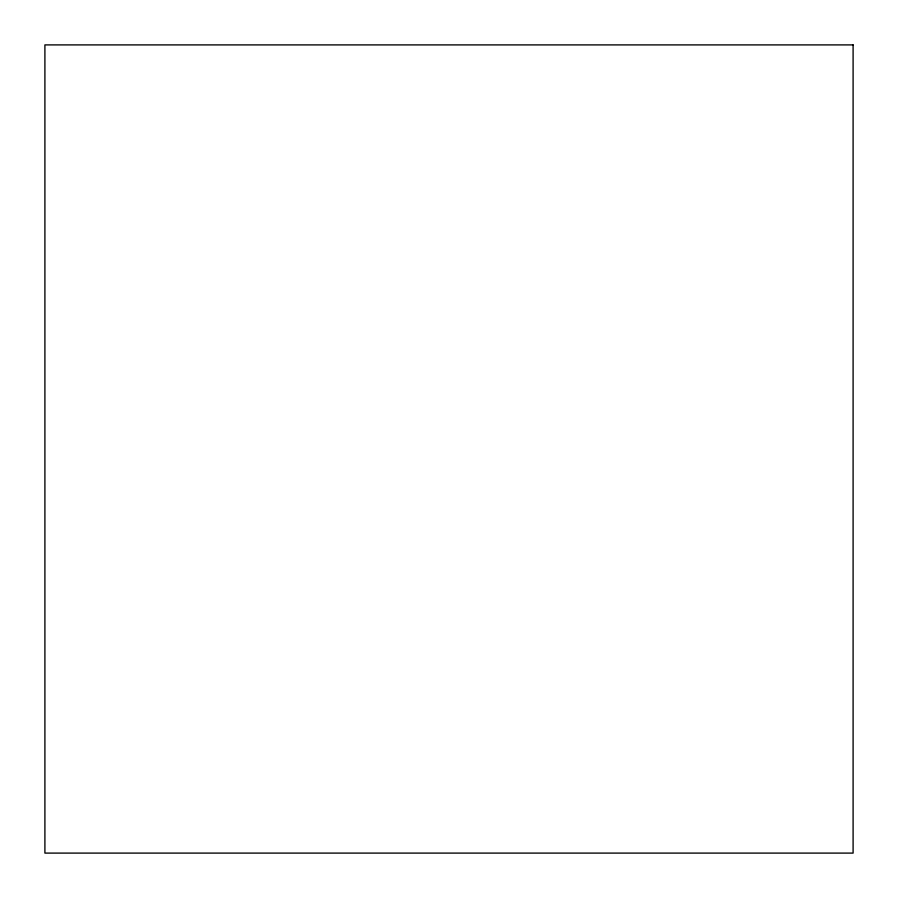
<?xml version="1.0" encoding="UTF-8"?>
<svg xmlns="http://www.w3.org/2000/svg" width="898" height="898" viewBox="0 0 898 898"><rect width="100%" height="100%" fill="white"/><g stroke="black" fill="none" stroke-linecap="round" stroke-linejoin="round"><path stroke-width="1.35" d="M853.1 44.9L44.9 44.9L44.9 853.1L853.1 853.1L853.1 44.9"/></g></svg>
